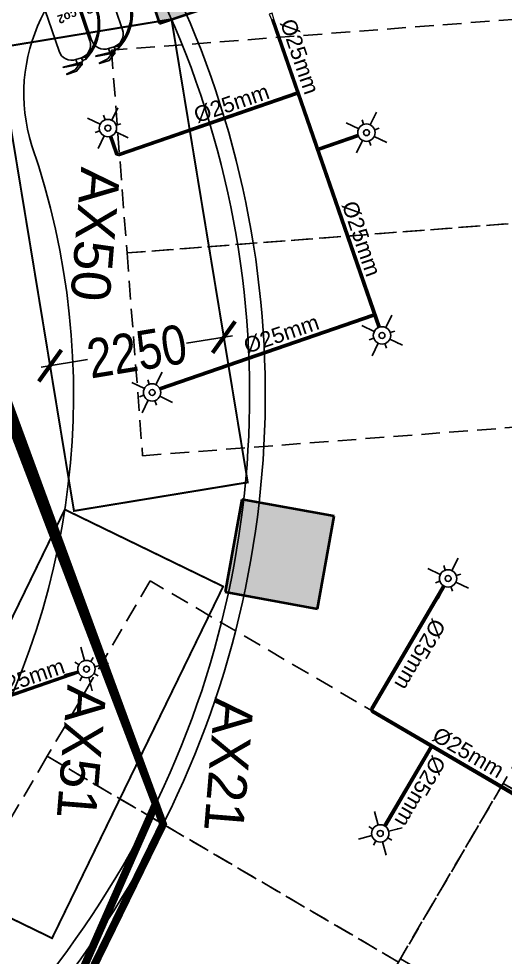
# Model space of a CAD drawing. Header units: inches. Extents: x 257070 to 799932, y -17980 to 269260.
# Drawn here: x 338945 to 345160, y 35338 to 47336 of the extents above; entities that cross this region are included whole.
import ezdxf

# ---------------------------------------------------------------- set-up
doc = ezdxf.new("R2010")
doc.units = ezdxf.units.IN
doc.header["$MEASUREMENT"] = 0
doc.header["$PDMODE"] = 99
doc.header["$PDSIZE"] = 100
doc.linetypes.add('CB_B2_AP$0$Str_00-04$0$HIDDEN4', pattern=[2.38125, 1.5875, -0.79375])
for name, color, linetype in [('0-AES-F-SPRINKLER', 10, 'Continuous'), ('0-F-AES-FIRE EXTINGUISHER', 1, 'Continuous'), ('2 wheeler barrier', 170, 'Continuous'), ('basement1_AP$0$A-_ROAD----_E-_-', 2, 'Continuous'), ('DSP_WALL', 7, 'Continuous'), ('RETAIL', 40, 'Continuous')]:
    doc.layers.add(name, color=color, linetype=linetype)
for name, color, linetype, lineweight in [('0-AES-F-SPRINKLER PIPE', 10, 'Continuous', 15), ('07--DIM-2', 2, 'Continuous', 25), ('E--CONCRETE-4', 4, 'Continuous', 40), ('E--CONCRETE-SHADE', 253, 'Continuous', 20)]:
    doc.layers.add(name, color=color, linetype=linetype, lineweight=lineweight)
doc.layers.add('A', color=7, linetype='Continuous', true_color=0x469d8b)
doc.layers.add('D', color=7, linetype='Continuous', true_color=0x0096c5)
doc.styles.add('CG', font='GOTHICB.TTF')
doc.styles.get("Standard").update_dxf_attribs({"font": 'arial.ttf'})
doc.styles.add('TEXT style 75', font='ARIALN.TTF')
doc.dimstyles.new('75', dxfattribs={"dimscale": 1.5, "dimtxt": 200, "dimasz": 113, "dimexe": 113, "dimexo": 0, "dimgap": 25, "dimtad": 0, "dimdec": 0, "dimrnd": 5, "dimzin": 0, "dimdsep": 46, "dimtxsty": 'TEXT style 75', "dimblk": 'ARCHTICK', "dimcen": 0.09, "dimdle": 113, "dimclrd": 8, "dimclre": 8, "dimclrt": 256, "dimadec": 0, "dimazin": 0, "dimtfac": 1, "dimtdec": 0, "dimtofl": 0, "dimtmove": 1, "dimatfit": 3, "dimldrblk": 'OPEN90', "dimfxl": 0, "dimtolj": 1, "dimtzin": 0, "dimarcsym": 0})
doc.dimstyles.new('ISO-25', dxfattribs={"dimtxt": 2.5, "dimasz": 2.5, "dimexe": 1.25, "dimexo": 0.625, "dimtad": 1, "dimtxsty": 'Standard', "dimcen": 2.5, "dimadec": 0, "dimazin": 0, "dimtfac": 1, "dimtmove": 0, "dimatfit": 3, "dimfxl": 1, "dimarcsym": 0})

# ---------------------------------------------------------------- blocks, each defined once
blk = doc.blocks.new('_ArchTick')
at = {"color": 0, "linetype": 'ByBlock', "const_width": 0.15}
blk.add_lwpolyline([(-0.5, -0.5), (0.5, 0.5)], dxfattribs=at)
blk = doc.blocks.new('*D287')
at = {"layer": '07--DIM-2', "color": 251, "lineweight": -2, "ltscale": 1000, "transparency": 16777216}
for p, q in [((338998, 48256), (339532, 47804)), ((341214, 46379), (341214, 46379)), ((341214, 46379), (341214, 46379))]:
    blk.add_line(p, q, dxfattribs=at)
at = {"layer": 'DEFPOINTS', "color": 0, "ltscale": 1000, "transparency": 16777216}
for p in [(339532, 47804, 0), (341214, 46379, 0)]:
    blk.add_point(p, dxfattribs=at)
at = {"layer": '07--DIM-2', "color": 251, "lineweight": -2, "ltscale": 1000, "transparency": 16777216, "xscale": 350, "yscale": 350, "zscale": 350, "rotation": 319.7292669387451}
blk.add_blockref('_ArchTick', (339532, 47804), dxfattribs=at)
at = {"layer": '07--DIM-2', "ltscale": 1000, "transparency": 16777216, "insert": (338361, 48796), "char_height": 500, "attachment_point": 5, "rotation": 319.7293, "style": 'TEXT style 75'}
blk.add_mtext('\\A1;R2205', dxfattribs=at)
blk = doc.blocks.new('_Open90')
at = {"color": 0, "linetype": 'ByBlock', "lineweight": -2}
for p, q in [((-0.5, 0.5), (0, 0)), ((0, 0), (-1, 0)), ((0, 0), (-0.5, -0.5))]:
    blk.add_line(p, q, dxfattribs=at)
blk = doc.blocks.new('*D352')
at = {"layer": '07--DIM-2', "color": 251, "lineweight": -2, "ltscale": 1000, "transparency": 16777216}
for p, q in [((341614, 42969), (341547, 43377)), ((341677, 43284), (341087, 43187)), ((339233, 42882), (339824, 42979)), ((339394, 42604), (339327, 43012))]:
    blk.add_line(p, q, dxfattribs=at)
at = {"layer": 'DEFPOINTS', "color": 0, "ltscale": 1000, "transparency": 16777216}
for p in [(341614, 42969, 0), (339345, 42901), (339394, 42604, 0)]:
    blk.add_point(p, dxfattribs=at)
at = {"layer": '07--DIM-2', "color": 251, "lineweight": -2, "ltscale": 1000, "transparency": 16777216, "xscale": 350, "yscale": 350, "zscale": 350}
for p, rotation in [((341565, 43266), 9.34135071956855), ((339345, 42901), 189.3413507195685)]:
    blk.add_blockref('_ArchTick', p, dxfattribs=dict(at, rotation=rotation))
at = {"layer": '07--DIM-2', "ltscale": 1000, "transparency": 16777216, "insert": (340455, 43083), "char_height": 500, "attachment_point": 5, "rotation": 9.3414, "style": 'TEXT style 75'}
blk.add_mtext('\\A1;2250', dxfattribs=at)
blk = doc.blocks.new('A$C38B57D14')
at = {"color": 1}
for points in [[(331, 896.2), (325.1, 903.8), (325.1, 915.6), (402.4, 967.6), (507.6, 967.6), (508.4, 961.7), (412.4, 947.3), (356.4, 908.4), (344.9, 896.2), (331, 896.2)], [(356.4, 908.4), (518.9, 886.4), (518.2, 881.3), (344.9, 896.2)]]:
    blk.add_lwpolyline(points, dxfattribs=at)
blk.add_lwpolyline([(269.9, 858.3, 0.380099), (48.4, 244.6), (37.2, 236.7, -0.385151), (269.9, 876.8)], format="xyb", dxfattribs=at)
for points in [[(311.4, 882.4), (269.9, 882.4), (269.9, 855.8), (311.4, 855.8)], [(325.1, 896.2), (356.4, 896.2), (356.4, 920.5), (325.1, 920.5)], [(34.7, 235), (51.3, 246.7), (89, 211), (54.8, 187.1)]]:
    blk.add_lwpolyline(points, close=True, dxfattribs=at)
for points in [[(311.4, 851.3), (370.1, 851.3), (370.1, 882.4, 0.414214), (356.4, 896.2), (325.1, 896.2, 0.414214), (311.4, 882.4)], [(311.4, 851.3), (370.1, 851.3, -0.414214), (507.3, 714.2), (507.3, 41.9), (174.3, 41.9), (174.3, 714.2, -0.414214)], [(161, 41.9), (520.6, 41.9, -0.414214), (528.6, 33.8), (528.6, 0), (152.9, 0), (152.9, 33.8, -0.414214)]]:
    blk.add_lwpolyline(points, format="xyb", close=True, dxfattribs=at)
blk.add_circle((340.8, 908.4), 7.79, dxfattribs=at)
at = {"color": 7, "style": 'CG'}
blk.add_text('ABC', height=88.5, dxfattribs=at).set_placement((211.4, 364.3))
blk = doc.blocks.new('A$C1C2B0A82')
at = {"color": 1}
for points in [[(414, 1120), (407, 1130), (407, 1145), (503, 1209), (635, 1209), (636, 1202), (516, 1184), (446, 1135), (431, 1120), (414, 1120)], [(446, 1135), (649, 1108), (648, 1102), (431, 1120)]]:
    blk.add_lwpolyline(points, dxfattribs=at)
blk.add_lwpolyline([(338, 1073, 0.380099), (61, 306), (47, 296, -0.385151), (338, 1096)], format="xyb", dxfattribs=at)
for points in [[(389, 1103), (338, 1103), (338, 1070), (389, 1070)], [(407, 1120), (446, 1120), (446, 1151), (407, 1151)], [(44, 294), (64, 308), (111, 264), (69, 234)]]:
    blk.add_lwpolyline(points, close=True, dxfattribs=at)
for points in [[(389, 1064), (463, 1064), (463, 1103, 0.414214), (446, 1120), (407, 1120, 0.414214), (389, 1103)], [(389, 1064), (463, 1064, -0.414214), (634, 893), (634, 52), (218, 52), (218, 893, -0.414214)], [(201, 52), (651, 52, -0.414214), (661, 42), (661, 0), (191, 0), (191, 42, -0.414214)]]:
    blk.add_lwpolyline(points, format="xyb", close=True, dxfattribs=at)
blk.add_circle((426, 1135), 9.74, dxfattribs=at)
at = {"color": 7, "style": 'CG'}
blk.add_text('co2', height=110.6, dxfattribs=at).set_placement((264, 455))
blk = doc.blocks.new('*U603')
at = {"layer": '0-AES-F-SPRINKLER'}
for p, q in [((171672, 56809), (171672, 56871)), ((171562, 56699), (171500, 56699)), ((171783, 56699), (171845, 56699)), ((171672, 56588), (171672, 56526))]:
    blk.add_line(p, q, dxfattribs=at)
for radius in [111, 37.8]:
    blk.add_circle((171672, 56699), radius, dxfattribs=at)
at = {"layer": '0-AES-F-SPRINKLER PIPE'}
for points, override in [([(171468, 56903), (171594, 56777)], {"dimasz": 70, "dimtad": 0, "dimfxl": 13, "dimarcsym": 1}), ([(171877, 56903), (171751, 56777)], {"dimasz": 70, "dimtad": 0, "dimfxl": 13, "dimarcsym": 1}), ([(171468, 56494), (171594, 56620)], {"dimasz": 70, "dimtad": 0, "dimfxl": 13, "dimarcsym": 1}), ([(171877, 56494), (171751, 56620)], {"dimasz": 70, "dimgap": 0.625, "dimtad": 0, "dimfxl": 13, "dimarcsym": 1})]:
    blk.add_leader(points, dimstyle='ISO-25', override=override, dxfattribs=at)

msp = doc.modelspace()

# ---------------------------------------------------------------- hatches: boundary and pattern name
at = {"layer": 'E--CONCRETE-SHADE', "ltscale": 3.5}
h = msp.add_hatch(color=8, dxfattribs=at)
h.dxf.hatch_style = 1
h.paths.add_polyline_path([(340358.3, 48414.5), (340742, 47277.5), (341879, 47661.1), (341495.3, 48798.2)])
h = msp.add_hatch(color=8, dxfattribs=at)
h.dxf.hatch_style = 1
h.paths.add_polyline_path([(342760.9, 39794.3), (342975.2, 40975.1), (341794.5, 41189.3), (341580.2, 40008.6)])

# ---------------------------------------------------------------- linework, layer by layer
at = {"layer": '0-AES-F-SPRINKLER', "color": 7, "const_width": 100, "elevation": 0}
msp.add_lwpolyline([(332024.7, 62667.8), (332024.7, 62667.8), (336792.7, 47939.3), (340789.2, 37039.3), (340789.2, 37039.3), (338666.9, 32692.4), (333044, 30733.9), (333044, 30733.9), (334157.5, 28784), (337209.3, 23245.1), (343530, 11881.2), (342936.4, 958.3), (361876.6, 525.3), (362280.3, 30665.5), (363047.2, 44628.4), (363210.3, 79337.2), (356607.5, 78193.9), (356438.2, 71883.8), (334567.8, 63896.3)], close=True, dxfattribs=at)
at = {"layer": '0-AES-F-SPRINKLER', "color": 7, "const_width": 100}
msp.add_lwpolyline([(321947.7, 64154.5), (320194.8, 69380), (306624.2, 64255), (277183.8, 53136.7), (275607, 28195.2), (286480.9, 13609.8), (286969.4, 13130.9), (314703.6, 41422), (322260.6, 34233.9), (333044, 30733.9), (338666.9, 32692.4), (340694.2, 37298.5), (338918.2, 41957.2), (336792.7, 47939.3), (330607.7, 67045.1)], close=True, dxfattribs=at)
at = {"layer": '0-AES-F-SPRINKLER PIPE', "ltscale": 1000, "elevation": 0}
msp.add_lwpolyline([(342182.2, 47408.6), (342146.3, 47396.2), (342176.3, 47320.1), (342205.6, 47330.2)], close=True, dxfattribs=at)
for points in [[(343535.8, 43386.8), (342176.3, 47320.1)], [(343538.5, 43388.2), (342179.2, 47321.1)], [(343550.1, 43392.9), (342191, 47325.2)], [(343562.2, 43396.3), (342202.8, 47329.3)], [(343565.1, 43396.9), (342205.6, 47330.2)], [(342774.3, 45685), (343278.7, 45859.3)], [(342775.3, 45682.1), (343279.3, 45856.4)], [(342779.4, 45670.3), (343282.8, 45844.3)], [(342783.4, 45658.5), (343287.5, 45832.7)], [(342784.4, 45655.7), (343288.9, 45830)], [(340741.6, 42620.2), (343474.3, 43564.8)], [(340743.3, 42617.6), (343475.3, 43561.9)], [(340749.4, 42606.5), (343479.4, 43550.1)], [(340754.1, 42594.9), (343483.5, 43538.3)], [(340755, 42592.1), (343484.5, 43535.5)], [(338055.3, 38432.1), (339702.1, 39001.3)], [(338056.3, 38429.2), (339702.7, 38998.3)], [(338060.3, 38417.4), (339706.1, 38986.3)], [(338064.4, 38405.6), (339710.9, 38974.7)], [(338065.4, 38402.8), (339712.2, 38972)], [(344196, 38030.1), (343606.7, 37023.7)], [(344198.6, 38028.6), (343609.5, 37022.5)], [(344209.4, 38022.3), (343620.6, 37016.8)], [(344220.2, 38015.9), (343631, 37009.9)], [(344222.8, 38014.4), (343633.4, 37008.1)]]:
    msp.add_lwpolyline(points, dxfattribs=at)
for points in [[(342505, 46369.1), (340234, 45584.2, -0.4142136), (340182.5, 45609.2), (340106.3, 45829.5)], [(342504.1, 46372), (340233, 45587, -0.4142136), (340185.3, 45610.2), (340109.2, 45830.5)], [(342500, 46383.8), (340228.9, 45598.8, -0.4142136), (340197.1, 45614.3), (340121, 45834.6)], [(342495.9, 46395.6), (340224.9, 45610.6, -0.4142136), (340209, 45618.4), (340132.8, 45838.7)], [(342494.9, 46398.4), (340223.9, 45613.5, -0.4142136), (340211.8, 45619.3), (340135.6, 45839.7)]]:
    msp.add_lwpolyline(points, format="xyb", dxfattribs=at)
at = {"layer": '0-AES-F-SPRINKLER PIPE', "ltscale": 1000}
for points in [[(344361.6, 40094.7), (343443, 38526.1, 0.4142136), (343457.4, 38470.7), (345360.2, 37356.4)], [(344364, 40092.9), (343445.6, 38524.6, 0.4142136), (343459, 38473.3), (345361.7, 37359)], [(344374.4, 40085.9), (343456.3, 38518.3, 0.4142136), (343465.3, 38484.1), (345368, 37369.8)], [(344385.5, 40080.2), (343467.1, 38512, 0.4142136), (343471.6, 38494.9), (345374.3, 37380.6)], [(344388.3, 40079), (343469.7, 38510.5, 0.4142136), (343473.1, 38497.5), (345375.9, 37383.2)]]:
    msp.add_lwpolyline(points, format="xyb", dxfattribs=at)
at = {"layer": '2 wheeler barrier', "color": 8, "ltscale": 1000, "const_width": 25, "elevation": 0}
for points in [[(338676.5, 46964.5), (340896.6, 47329.7), (341870.5, 41409.2), (339650.4, 41044)], [(339533.1, 41061.9), (341556.7, 40078.3), (339370.9, 35581.4), (337347.3, 36565)], [(339533.1, 41061.9), (341556.7, 40078.3), (339370.9, 35581.4), (337347.3, 36565)]]:
    msp.add_lwpolyline(points, close=True, dxfattribs=at)
at = {"layer": 'A', "color": 8, "ltscale": 1000, "elevation": 0}
msp.add_lwpolyline([(348856.8, 51071), (340648.2, 48301.2, -0.5269947), (331366.7, 30407.3), (332242.5, 21798.7, 0.5085007), (348856.8, 51071, 2.4611086)], format="xyb", dxfattribs=at)
at = {"layer": 'basement1_AP$0$A-_ROAD----_E-_-', "color": 8}
for centre, radius, start, end in [((341214.1, 46379, 0), 2204, 110.94879, 197.5724), ((329876.3, 42534.5, 0), 9768.4, 276.0728, 18.99267)]:
    msp.add_arc(centre, radius, start, end, dxfattribs=at)
at = {"layer": 'DSP_WALL', "color": 8, "ltscale": 3.5}
for centre, radius, start, end in [((329879.4, 42491, 0), 21026.8, 275.96564, 24.82218), ((329879.4, 42491, 0), 20826.8, 276.51506, 24.32853), ((329876.3, 42534.5, 0), 12018.4, 276.0728, 29.28475), ((329876.3, 42534.5, 0), 12218.4, 277.00643, 28.16241)]:
    msp.add_arc(centre, radius, start, end, dxfattribs=at)
at = {"layer": 'E--CONCRETE-4', "color": 8, "ltscale": 10}
for p, q in [((340358.3, 48414.5, 0), (340742, 47277.5, 0)), ((340742, 47277.5, 0), (341879, 47661.1, 0)), ((341794.5, 41189.3, 0), (341580.2, 40008.6, 0)), ((342975.2, 40975.1, 0), (341794.5, 41189.3, 0)), ((342760.9, 39794.3, 0), (342975.2, 40975.1, 0)), ((341580.2, 40008.6, 0), (342760.9, 39794.3, 0))]:
    msp.add_line(p, q, dxfattribs=at)
at = {"layer": 'RETAIL', "color": 8, "linetype": 'CB_B2_AP$0$Str_00-04$0$HIDDEN4', "ltscale": 150, "elevation": 0}
for points in [[(340129.9, 46934.4), (340328.7, 44342), (345513.5, 44739.6), (345314.7, 47332)], [(340328.7, 44342), (340527.5, 41749.6), (345712.3, 42147.3), (345513.5, 44739.6)], [(340624.2, 40149.7), (339309.4, 37906.7), (343795.5, 35277.1), (345110.3, 37520.1)], [(346448.4, 39804.7), (345134.4, 37561.1), (349621.6, 34933.3), (350935.5, 37176.8)], [(339309.4, 37906.7), (337994.6, 35663.6), (342480.7, 33034), (343795.5, 35277.1)], [(345134.4, 37561.2), (343820.4, 35317.6), (348307.6, 32689.7), (349621.5, 34933.3)]]:
    msp.add_lwpolyline(points, close=True, dxfattribs=at)

# ---------------------------------------------------------------- block references
at = {"color": 51, "extrusion": (1.88423e-06, 6.35787e-07, 1), "rotation": 198.6456873906819}
msp.add_blockref('A$C1C2B0A82', (339774.7, 47970.6, 0.7), dxfattribs=at)
at = {"layer": '0-AES-F-SPRINKLER', "color": 7}
for p, rotation in [((449440.8, -98030.8, 0), 108.9424593604549), ((452743.6, -98089.6, 0), 108.9424593604549), ((452942.4, -100682, 0), 108.9424593604549), ((450005.3, -101411.2, 0), 108.9424593604549), ((453786.5, -103788.5), 108.9424593604549), ((301980.7, -137768.4, 0), 59.64490731148274), ((305734.4, -139869.7, 0), 59.64490731148274)]:
    msp.add_blockref('*U603', p, dxfattribs=dict(at, rotation=rotation))
at = {"layer": '0-F-AES-FIRE EXTINGUISHER', "color": 7, "extrusion": (1.88423e-06, 6.35787e-07, 1), "xscale": 1.250000000000003, "yscale": 1.250000000000003, "zscale": 1.250000000000003, "rotation": 198.6456873906817}
msp.add_blockref('A$C38B57D14', (340191.8, 48111.3, 0.7), dxfattribs=at)

# ---------------------------------------------------------------- texts
at = {"layer": '0-AES-F-SPRINKLER PIPE', "color": 7, "linetype": 'Continuous', "lineweight": -3, "ltscale": 0.9, "char_height": 200, "width": 685.774, "attachment_point": 2}
for insert, rotation in [((342631.7, 46885.8, 0), 288.82422), ((341630.4, 46351.4, 0), 18.82422), ((343420.2, 44557, 0), 288.82422), ((342266.9, 43402.4, 0), 18.82422), ((344160.2, 39156), 239.64491), ((339017.3, 39006.7, 0), 18.82422), ((344741, 38042.8, 0), 329.64491), ((344161.5, 37407, 0), 239.64491)]:
    msp.add_mtext('%%C25mm', dxfattribs=dict(at, insert=insert, rotation=rotation))
at = {"layer": 'D', "color": 8}
for s, p in [('AX50', (339743.6, 45449.5, 0)), ('AX51', (339568.6, 38828.2, 0)), ('AX21', (341450.5, 38663.1, 0))]:
    msp.add_text(s, height=500, rotation=265.35069, dxfattribs=at).set_placement(p)

# ---------------------------------------------------------------- dimensions: what is measured, and where the dimension line sits
at = {"layer": '07--DIM-2', "color": 8, "ltscale": 1000}
dim = msp.add_radius_dim(center=(341214.1, 46379, 0), mpoint=(339532.4, 47803.7, 0), dimstyle='75', override={"dimscale": 1, "dimtxt": 500, "dimasz": 350, "dimclrd": 251, "dimclre": 251}, dxfattribs=at)
dim.commit()
dim.dimension.update_dxf_attribs({"geometry": '*D287', "text_midpoint": (338361.3, 48795.8)})
dim = msp.add_aligned_dim(p1=(341614, 42969, 0), p2=(339393.8, 42603.8, 0), distance=-300.9, dimstyle='75', override={"dimscale": 1, "dimtxt": 500, "dimasz": 350, "dimclrd": 251, "dimclre": 251}, dxfattribs=at)
dim.commit()
dim.dimension.update_dxf_attribs({"geometry": '*D352', "text_midpoint": (340455.1, 43083.2)})

doc.saveas('drawing.dxf')
